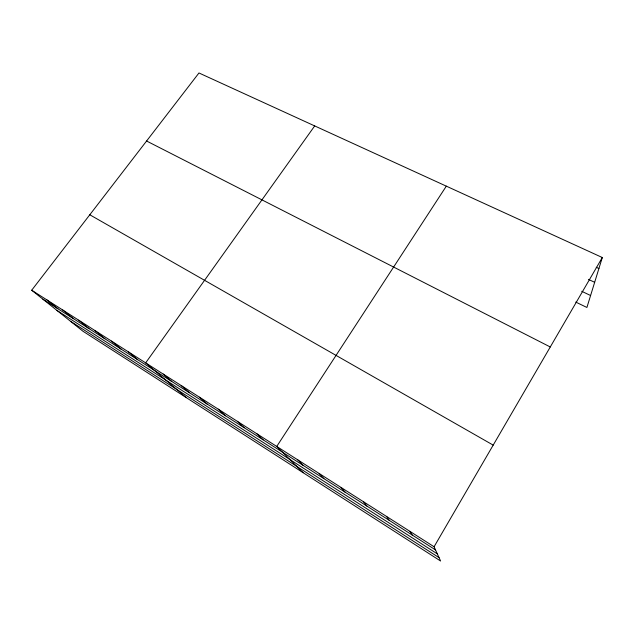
<?xml version="1.0" encoding="UTF-8"?>
<svg xmlns="http://www.w3.org/2000/svg" width="634" height="634" viewBox="0 0 634 634"><rect width="100%" height="100%" fill="white"/><g stroke="black" fill="none" stroke-linecap="round" stroke-linejoin="round"><path stroke-width="0.95" d="M31.7 290.221L434.076 546.754L440.606 561.027L82.951 331.233L31.7 290.221L198.973 72.973L602.3 257.523L586.91 307.466L575.759 302.077M434.076 546.754L602.3 257.523M446.32 186.15L276.733 446.439L303.107 472.679M314.694 125.928L145.662 362.878L186.269 397.613M596.253 267.286L598.908 268.515M588.455 279.396L594.66 282.312M581.703 291.283L590.587 295.523M146.589 141.01L550.272 346.98M89.79 214.775L493.189 445.123M42.85 299.145L435.534 549.924M56.949 310.422L437.341 553.878M70.556 321.311L439.061 557.643M47.059 300.009L57.932 308.774M62.711 309.994L73.29 318.577M78.671 320.162L88.934 328.571M94.934 330.528L104.872 338.754M111.513 341.1L121.118 349.128M128.417 351.878L137.673 359.7M163.255 374.092L171.766 381.47M181.205 385.535L189.312 392.676M199.528 397.217L207.215 404.112M218.231 409.136L225.474 415.777M237.322 421.309L244.114 427.673M256.818 433.743L263.134 439.822M297.703 459.809L302.981 465.269M319.148 473.479L323.863 478.607M341.084 487.467L345.205 492.238M363.528 501.771L367.023 506.17M386.494 516.417L389.339 520.427M410.008 531.403L412.171 535.009"/></g></svg>
